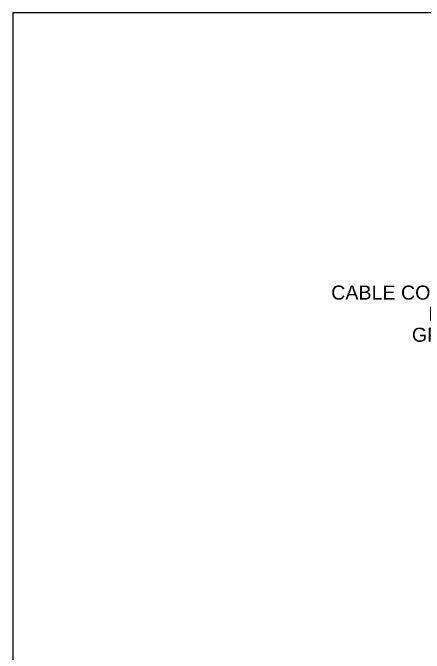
# Model space of a CAD drawing. Header units: feet. Extents: x -689 to 1837, y -511 to 1546.
# Drawn here: x 642.9 to 695.6, y 1464.4 to 1546.4 of the extents above; entities that cross this region are included whole.
import ezdxf
from ezdxf import colors
from ezdxf.entities.mleader import LeaderData, LeaderLine
from ezdxf.math import Vec2, Vec3

# ---------------------------------------------------------------- set-up
doc = ezdxf.new("R2010")
doc.units = ezdxf.units.FT
doc.header["$MEASUREMENT"] = 0
doc.layers.add('G-NPLT', color=67, linetype='Continuous', plot=False)
doc.layers.add('TEXT', color=1, linetype='Continuous')
doc.styles.add('NEI-A', font='arial.ttf')

msp = doc.modelspace()

# ---------------------------------------------------------------- linework, layer by layer
at = {"layer": 'G-NPLT'}
msp.add_lwpolyline([(642.91639, 1546.38847), (642.91639, 1218.38847), (1140.85417, 1218.38847), (1140.77417, 1546.38847)], close=True, dxfattribs=at)

# ---------------------------------------------------------------- leaders
at = {"layer": 'TEXT'}
ml = msp.add_multileader_mtext('Standard', dxfattribs=at)
ml.set_content('CABLE CONCENTRICS\\P BONDED TO \\PGROUND BUS', color=256, style='NEI-A')
ml.set_leader_properties()
ml.build(insert=Vec2(0, 0))
ml.multileader.update_dxf_attribs({"dogleg_length": 0.0625, "arrow_head_size": 2.5, "scale": 20})
ctx = ml.context
ctx.base_point, ctx.scale, ctx.char_height, ctx.arrow_head_size, ctx.landing_gap_size, ctx.plane_origin = Vec3(682.46898, 1510.54924), 20, 1.8, 2.5, 1.5, Vec3(605.36664, 1448.71833)
ctx.text_align_type = 2
notes = []
notes.append((ctx, [(1, (1, 1, 0), (713.8479, 1510.54924), (-1, 0), 1.25, [(0, [(735.73425, 1499.27985)], 0, [])])]))
ctx.mtext.insert, ctx.mtext.alignment, ctx.mtext.line_spacing_factor, ctx.mtext.flow_direction = Vec3(711.0979, 1511.46459), 3, 0.9, 5
for ctx, leaders in notes:
    for number, flags, end, landing, length, lines in leaders:
        leader = LeaderData()
        leader.index, (leader.has_last_leader_line, leader.has_dogleg_vector, leader.attachment_direction) = number, flags
        leader.last_leader_point, leader.dogleg_vector, leader.dogleg_length = Vec3(end), Vec3(landing), length
        for number, points, colour, breaks in lines:
            line = LeaderLine()
            line.index, line.vertices, line.color, line.breaks = number, Vec3.list(points), colors.encode_raw_color(colour), breaks
            leader.lines.append(line)
        ctx.leaders.append(leader)

doc.saveas('drawing.dxf')
